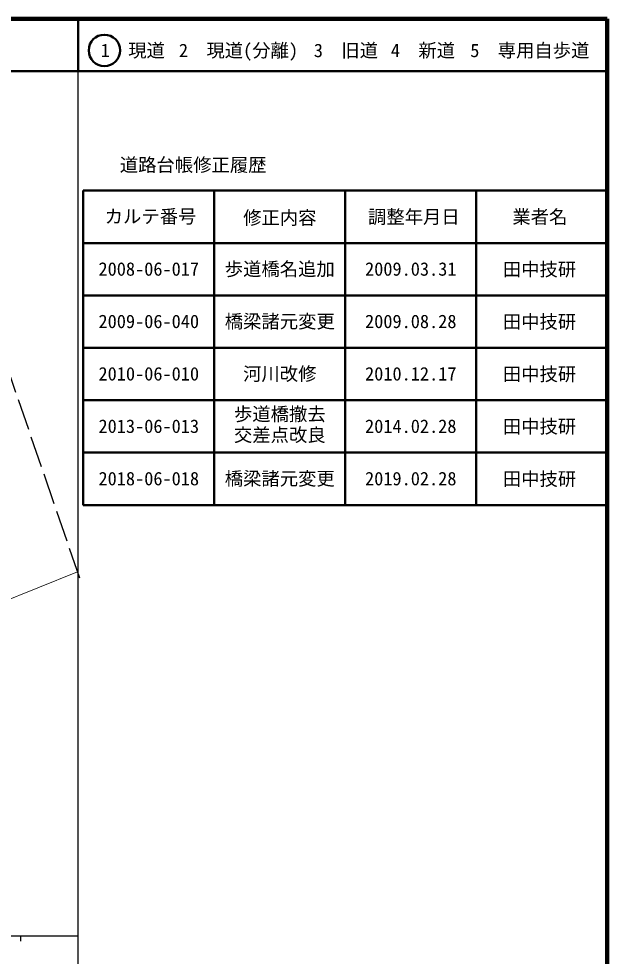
# Model space of a CAD drawing. Units: millimetres on the paper, enlarged 1000 times. Extents: x 40000 to 489596206, y 20000 to 327218255.
# Drawn here: x 567681 to 680000, y 201090 to 380000 of the extents above; entities that cross this region are included whole.
import ezdxf
from ezdxf.enums import TextEntityAlignment as Align

# ---------------------------------------------------------------- set-up
doc = ezdxf.new("R2010")
doc.units = ezdxf.units.MM
doc.header["$LTSCALE"] = 1000
doc.linetypes.add('DASHED', pattern=[7.5, 6, -1.5])
for name, color, linetype, lineweight in [('M-BGD', 7, 'Continuous', 25), ('M-STR-HTXT', 7, 'Continuous', 13), ('M-TTL', 7, 'Continuous', 25), ('M-TTL-BAND', 7, 'Continuous', 25), ('M-TTL-FRAM', 2, 'Continuous', 50), ('M-TTL-LINE', 7, 'Continuous', 50)]:
    doc.layers.add(name, color=color, linetype=linetype, lineweight=lineweight)
doc.layers.add('M-TTL-TXT', color=7, linetype='Continuous')
doc.styles.add('ＭＳ ゴシック', font='')
doc.styles.get('ＭＳ ゴシック').set_extended_font_data('MS Gothic')

msp = doc.modelspace()

# ---------------------------------------------------------------- linework, layer by layer
at = {"layer": 'M-BGD', "linetype": 'DASHED'}
msp.add_line((579342, 273216), (561477, 325193), dxfattribs=at)
at = {"layer": 'M-STR-HTXT'}
msp.add_line((524835, 252671), (578920, 274441), dxfattribs=at)
at = {"layer": 'M-TTL', "color": 2, "lineweight": 140}
for p, q in [((680000, 380000), (40000, 380000)), ((680000, 20000), (680000, 380000))]:
    msp.add_line(p, q, dxfattribs=at)
at = {"layer": 'M-TTL-BAND'}
for p, q in [((579000, 20000), (579000, 370000)), ((40000, 205000), (579000, 205000)), ((568000, 205000), (568000, 204000))]:
    msp.add_line(p, q, dxfattribs=at)
at = {"layer": 'M-TTL-FRAM'}
for p, q in [((580000, 347197), (580000, 287197)), ((580000, 347197), (680000, 347197)), ((580000, 287197), (680000, 287197))]:
    msp.add_line(p, q, dxfattribs=at)
at = {"layer": 'M-TTL-LINE'}
for p, q in [((579000, 380000), (579000, 370000)), ((40000, 370000), (680000, 370000)), ((605000, 347197), (605000, 287197)), ((630000, 347197), (630000, 287197)), ((655000, 347197), (655000, 287197)), ((580000, 337197), (680000, 337197)), ((580000, 327197), (680000, 327197)), ((580000, 317197), (680000, 317197)), ((580000, 307197), (680000, 307197)), ((580000, 297197), (680000, 297197))]:
    msp.add_line(p, q, dxfattribs=at)
msp.add_circle((584031, 373958), 3000, dxfattribs=at)

# ---------------------------------------------------------------- texts
at = {"layer": 'M-TTL-TXT', "style": 'ＭＳ ゴシック'}
for s, p in [('1\u3000現道', (589448, 373958)), ('2\u3000現道(分離)', (609619, 373958)), ('3\u3000旧道', (630121, 373958)), ('4\u3000新道', (644824, 373958)), ('5\u3000専用自歩道', (665228, 373958)), ('道路台帳修正履歴', (600968, 352113)), ('カルテ番号', (592839, 342277)), ('修正内容', (617509, 342023)), ('調整年月日', (643089, 342197)), ('業者名', (667134, 342197)), ('2008-06-017', (592500, 332245)), ('歩道橋名追加', (617500, 332245)), ('2009.03.31', (642500, 332245)), ('田中技研', (667077, 332189)), ('橋梁諸元変更', (617500, 322245)), ('田中技研', (667077, 322189)), ('2009-06-040', (592500, 322245)), ('2009.08.28', (642500, 322245)), ('2010-06-010', (592500, 312245)), ('河川改修', (617500, 312245)), ('2010.12.17', (642500, 312245)), ('田中技研', (667077, 312189)), ('歩道橋撤去', (617500, 304571)), ('2013-06-013', (592500, 302245)), ('2014.02.28', (642500, 302245)), ('田中技研', (667077, 302189)), ('交差点改良', (617500, 300585)), ('2018-06-018', (592500, 292245)), ('橋梁諸元変更', (617500, 292245)), ('2019.02.28', (642500, 292245)), ('田中技研', (667077, 292189))]:
    msp.add_text(s, height=2566, dxfattribs=at).set_placement(p, align=Align.MIDDLE_CENTER)

doc.saveas('drawing.dxf')
